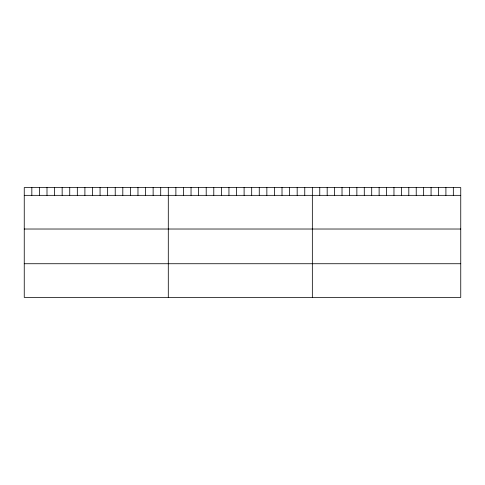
<?xml version="1.0" encoding="UTF-8"?>
<svg xmlns="http://www.w3.org/2000/svg" width="485" height="485" viewBox="0 0 485 485"><rect width="100%" height="100%" fill="white"/><g stroke="black" fill="none" stroke-linecap="round" stroke-linejoin="round"><path stroke-width="0.73" d="M460.75 195.34L460.75 297.414L24.25 297.414L24.25 187.586L460.75 187.586L460.75 195.34L24.25 195.34M24.25 229.023L460.75 229.023M24.25 263.731L460.75 263.731M453.329 187.586L453.329 195.34M445.909 187.586L445.909 195.34M438.488 187.586L438.488 195.34M431.068 187.586L431.068 195.34M423.647 187.586L423.647 195.34M416.227 187.586L416.227 195.34M408.807 187.586L408.807 195.34M401.386 187.586L401.386 195.34M393.965 187.586L393.965 195.34M386.545 187.586L386.545 195.34M379.124 187.586L379.124 195.34M371.704 187.586L371.704 195.34M364.283 187.586L364.283 195.34M356.863 187.586L356.863 195.34M349.442 187.586L349.442 195.34M342.022 187.586L342.022 195.34M334.601 187.586L334.601 195.34M327.181 187.586L327.181 195.34M319.761 187.586L319.761 195.34M312.34 187.586L312.34 297.414M304.756 187.586L304.756 195.34M297.178 187.586L297.178 195.34M289.594 187.586L289.594 195.34M282.015 187.586L282.015 195.34M274.431 187.586L274.431 195.34M266.853 187.586L266.853 195.34M259.269 187.586L259.269 195.34M251.691 187.586L251.691 195.34M244.107 187.586L244.107 195.34M236.528 187.586L236.528 195.34M228.944 187.586L228.944 195.34M221.366 187.586L221.366 195.34M213.782 187.586L213.782 195.34M206.204 187.586L206.204 195.34M198.62 187.586L198.62 195.34M191.041 187.586L191.041 195.34M183.457 187.586L183.457 195.34M175.879 187.586L175.879 195.34M168.295 187.586L168.295 297.414M160.711 187.586L160.711 195.34M153.133 187.586L153.133 195.34M145.548 187.586L145.548 195.34M137.97 187.586L137.97 195.34M130.386 187.586L130.386 195.34M122.808 187.586L122.808 195.34M115.224 187.586L115.224 195.34M107.646 187.586L107.646 195.34M100.062 187.586L100.062 195.34M92.483 187.586L92.483 195.34M84.899 187.586L84.899 195.34M77.321 187.586L77.321 195.34M69.737 187.586L69.737 195.34M62.159 187.586L62.159 195.34M54.575 187.586L54.575 195.34M46.996 187.586L46.996 195.34M39.412 187.586L39.412 195.34M31.834 187.586L31.834 195.34"/></g></svg>
